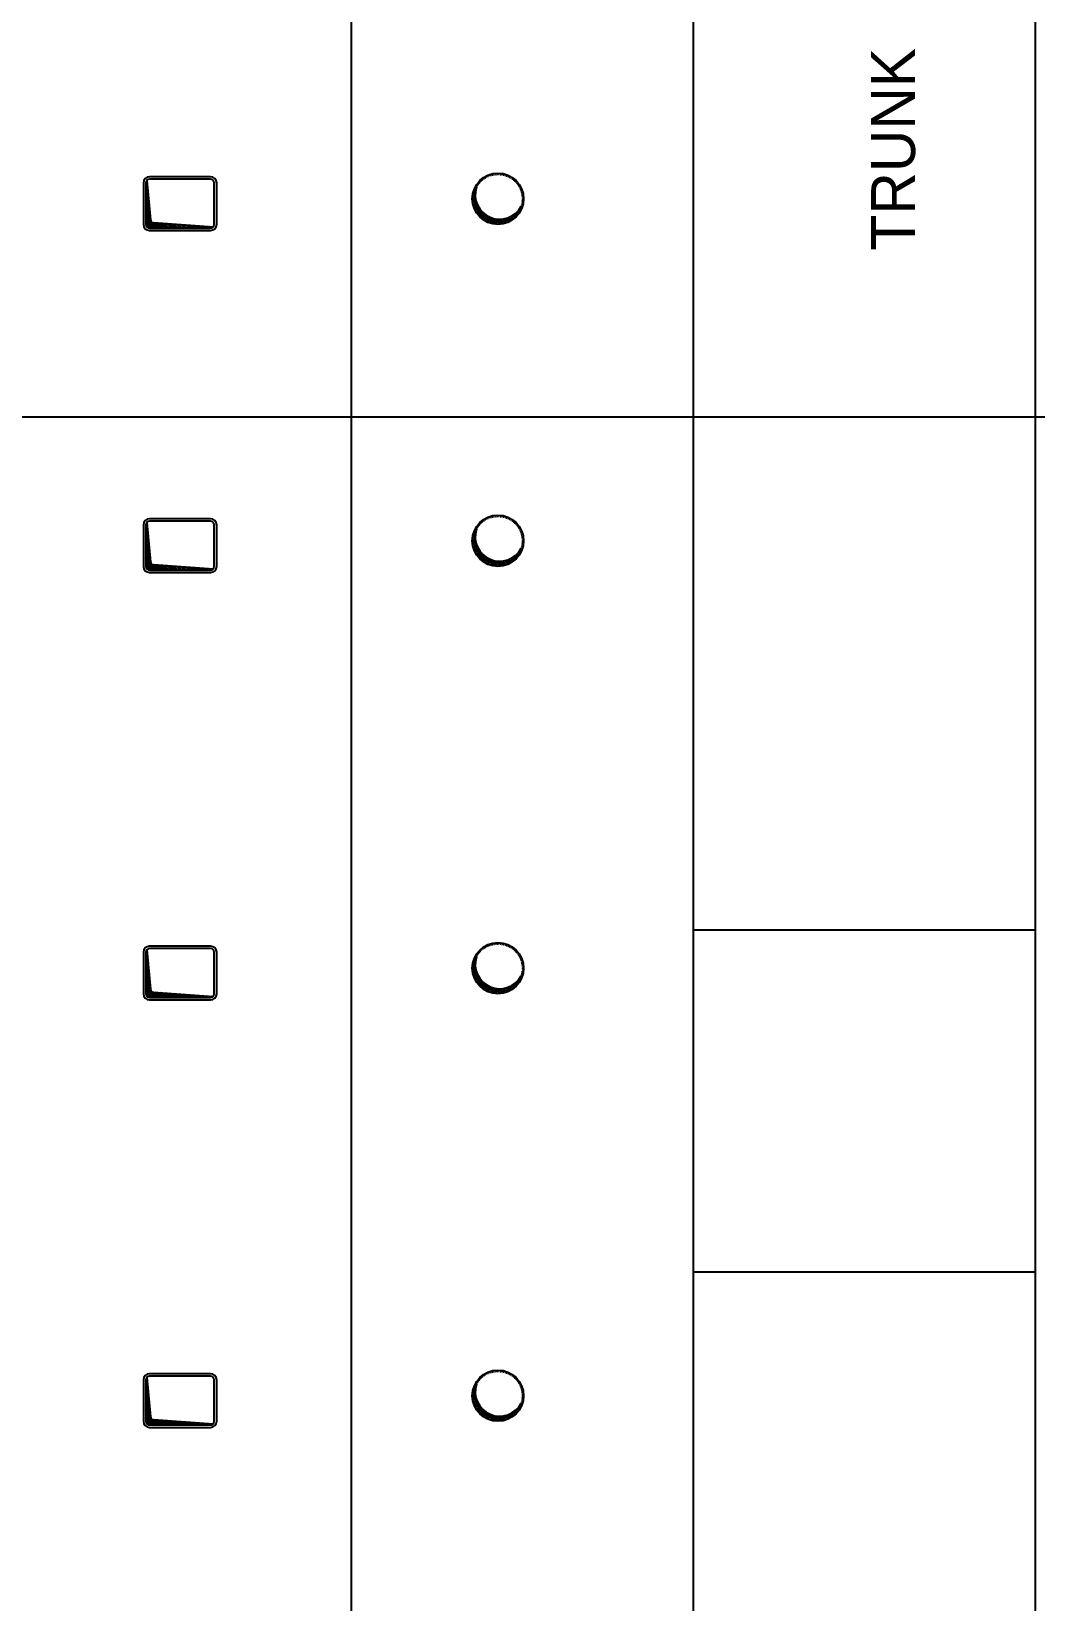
# Model space of a CAD drawing. Header units: millimetres. Extents: x 315178 to 535220, y 80241 to 421603.
# Drawn here: x 413908 to 422127, y 354946 to 367802 of the extents above; entities that cross this region are included whole.
import ezdxf

# ---------------------------------------------------------------- set-up
doc = ezdxf.new("R2010")
doc.units = ezdxf.units.MM
doc.linetypes.add('DASHDOT2', pattern=[12.7, 6.35, -3.175, 0, -3.175])
doc.linetypes.add('HIDDEN2', pattern=[4.7625, 3.175, -1.5875])
for name, color, linetype in [('DIB-013', 7, 'Continuous'), ('DIB-018', 6, 'Continuous'), ('EJES', 6, 'DASHDOT2'), ('OCU-035', 1, 'HIDDEN2'), ('TEX-018', 6, 'Continuous')]:
    doc.layers.add(name, color=color, linetype=linetype)

# ---------------------------------------------------------------- blocks, each defined once
blk = doc.blocks.new('*X190')
at = {"color": 0}
for p, q in [((195529, 549224), (195615, 549310)), ((195529, 549241), (195597, 549310)), ((195529, 549259), (195580, 549310)), ((195529, 549277), (195562, 549310)), ((195529, 549206), (195573, 549250)), ((195529, 549188), (195572, 549231)), ((195529, 549171), (195571, 549212)), ((195595, 549272), (195633, 549310)), ((195615, 549274), (195650, 549310)), ((195634, 549276), (195668, 549310)), ((195654, 549278), (195686, 549310)), ((195673, 549279), (195703, 549310)), ((195692, 549281), (195721, 549310)), ((195712, 549283), (195739, 549310)), ((195731, 549285), (195756, 549310)), ((195751, 549287), (195774, 549310)), ((195770, 549288), (195792, 549310)), ((195790, 549290), (195809, 549310)), ((195809, 549292), (195827, 549310)), ((195829, 549294), (195845, 549310)), ((195848, 549295), (195862, 549310)), ((195868, 549297), (195880, 549310)), ((195887, 549299), (195898, 549310)), ((195906, 549301), (195912, 549307)), ((195529, 549153), (195569, 549193)), ((195529, 549135), (195568, 549174)), ((195529, 549118), (195566, 549155)), ((195529, 549100), (195565, 549136)), ((195529, 549082), (195564, 549117)), ((195529, 549065), (195562, 549098)), ((195529, 549047), (195561, 549079)), ((195529, 549029), (195560, 549060)), ((195529, 549012), (195558, 549041)), ((195529, 548994), (195557, 549022)), ((195529, 548976), (195556, 549003)), ((195529, 548959), (195554, 548984)), ((195529, 548941), (195553, 548965)), ((195529, 548923), (195552, 548946)), ((195529, 548905), (195550, 548927)), ((195529, 548888), (195549, 548908)), ((195529, 548870), (195548, 548889)), ((195529, 548852), (195546, 548870)), ((195529, 548835), (195545, 548851)), ((195529, 548817), (195544, 548832)), ((195529, 548799), (195542, 548813)), ((195529, 548782), (195541, 548794)), ((195532, 548767), (195539, 548775))]:
    blk.add_line(p, q, dxfattribs=at)
blk = doc.blocks.new('*X191')
at = {"color": 0}
for p, q in [((186480, 543675), (186628, 543823)), ((186488, 543700), (186603, 543815)), ((186506, 543736), (186567, 543797)), ((186617, 543794), (186650, 543827)), ((186646, 543806), (186669, 543828)), ((186670, 543812), (186686, 543828)), ((186690, 543814), (186702, 543827)), ((186708, 543815), (186717, 543824)), ((186725, 543814), (186731, 543820)), ((186741, 543812), (186745, 543816)), ((186755, 543809), (186757, 543811)), ((186474, 543634), (186515, 543675)), ((186476, 543653), (186527, 543705)), ((186475, 543617), (186510, 543652)), ((186476, 543601), (186507, 543631)), ((186479, 543586), (186506, 543613)), ((186483, 543572), (186507, 543596)), ((186487, 543558), (186509, 543580)), ((186492, 543546), (186512, 543566)), ((186498, 543534), (186516, 543552)), ((186505, 543523), (186521, 543539)), ((186512, 543512), (186527, 543527)), ((186519, 543502), (186533, 543516)), ((186528, 543493), (186539, 543505)), ((186536, 543484), (186547, 543494)), ((186546, 543475), (186555, 543485)), ((186556, 543468), (186563, 543475)), ((186566, 543460), (186572, 543467)), ((186577, 543454), (186582, 543459)), ((186589, 543448), (186592, 543451)), ((186601, 543442), (186603, 543444))]:
    blk.add_line(p, q, dxfattribs=at)

msp = doc.modelspace()

# ---------------------------------------------------------------- linework, layer by layer
at = {"layer": 'DIB-013'}
for p, q in [((414853, 366582), (414883, 366259)), ((414906, 366236), (415397, 366201)), ((414853, 363782), (414883, 363459)), ((414906, 363436), (415397, 363401)), ((414853, 360282), (414883, 359959)), ((414906, 359936), (415397, 359901)), ((414853, 356782), (414883, 356459)), ((414906, 356436), (415397, 356401))]:
    msp.add_line(p, q, dxfattribs=at)
for centre, radius, start, end in [((417741, 366464), 200, 162.1469, 332.2076), ((414908, 366261), 25, 185.2217, 265.9419), ((417741, 363664), 200, 162.1469, 332.2076), ((414908, 363461), 25, 185.2217, 265.9419), ((417741, 360164), 200, 162.1469, 332.2076), ((414908, 359961), 25, 185.2217, 265.9419), ((417741, 356664), 200, 162.1469, 332.2076), ((414908, 356461), 25, 185.2217, 265.9419)]:
    msp.add_arc(centre, radius, start, end, dxfattribs=at)
at = {"layer": 'DIB-018'}
for p, q in [((414825, 366562), (414825, 366222)), ((414845, 366562), (414845, 366222)), ((415375, 366612), (414875, 366612)), ((415375, 366592), (414875, 366592)), ((415405, 366222), (415405, 366562)), ((415425, 366222), (415425, 366562)), ((414875, 366192), (415375, 366192)), ((414875, 366172), (415375, 366172)), ((414825, 363762), (414825, 363422)), ((414845, 363762), (414845, 363422)), ((415375, 363812), (414875, 363812)), ((415375, 363792), (414875, 363792)), ((415405, 363422), (415405, 363762)), ((415425, 363422), (415425, 363762)), ((414875, 363392), (415375, 363392)), ((414875, 363372), (415375, 363372)), ((414825, 360262), (414825, 359922)), ((414845, 360262), (414845, 359922)), ((415375, 360312), (414875, 360312)), ((415375, 360292), (414875, 360292)), ((415405, 359922), (415405, 360262)), ((415425, 359922), (415425, 360262)), ((414875, 359892), (415375, 359892)), ((414875, 359872), (415375, 359872)), ((414825, 356762), (414825, 356422)), ((414845, 356762), (414845, 356422)), ((415375, 356812), (414875, 356812)), ((415375, 356792), (414875, 356792)), ((415405, 356422), (415405, 356762)), ((415425, 356422), (415425, 356762)), ((414875, 356392), (415375, 356392)), ((414875, 356372), (415375, 356372))]:
    msp.add_line(p, q, dxfattribs=at)
for centre in [(417727, 366432), (417727, 363632), (417727, 360132), (417727, 356632)]:
    msp.add_circle(centre, 210, dxfattribs=at)
for centre, radius, start, end in [((414875, 366562), 50, 90, 180), ((414875, 366562), 30, 90, 180), ((415375, 366562), 50, 0, 90), ((415375, 366562), 30, 0, 90), ((414875, 366222), 50, 180, 270), ((414875, 366222), 30, 180, 270), ((415375, 366222), 30, 270, 0), ((415375, 366222), 50, 270, 0), ((414875, 363762), 50, 90, 180), ((414875, 363762), 30, 90, 180), ((415375, 363762), 50, 0, 90), ((415375, 363762), 30, 0, 90), ((414875, 363422), 50, 180, 270), ((414875, 363422), 30, 180, 270), ((415375, 363422), 50, 270, 0), ((415375, 363422), 30, 270, 0), ((414875, 360262), 50, 90, 180), ((414875, 360262), 30, 90, 180), ((415375, 360262), 50, 0, 90), ((415375, 360262), 30, 0, 90), ((414875, 359922), 50, 180, 270), ((414875, 359922), 30, 180, 270), ((415375, 359922), 50, 270, 0), ((415375, 359922), 30, 270, 0), ((414875, 356762), 50, 90, 180), ((414875, 356762), 30, 90, 180), ((415375, 356762), 50, 0, 90), ((415375, 356762), 30, 0, 90), ((414875, 356422), 50, 180, 270), ((414875, 356422), 30, 180, 270), ((415375, 356422), 50, 270, 0), ((415375, 356422), 30, 270, 0)]:
    msp.add_arc(centre, radius, start, end, dxfattribs=at)
at = {"layer": 'EJES'}
for centre in [(417727, 366432), (417727, 363632), (417727, 360132), (417727, 356632)]:
    msp.add_circle(centre, 200, dxfattribs=at)
at = {"layer": 'OCU-035'}
for p, q in [((416527, 354843), (416527, 374443)), ((419327, 352545), (419327, 374443)), ((422127, 327443), (422127, 374443)), ((428427, 364643), (410777, 364643)), ((422127, 360443), (419327, 360443)), ((422127, 357643), (419327, 357643))]:
    msp.add_line(p, q, dxfattribs=at)

# ---------------------------------------------------------------- block references
at = {"layer": 'DIB-013', "rotation": 90}
for name, p in [('*X190', (964155, 170663)), ('*X191', (961356, 179758)), ('*X190', (964155, 167863)), ('*X191', (961356, 176958)), ('*X190', (964155, 164363)), ('*X191', (961356, 173458)), ('*X190', (964155, 160863)), ('*X191', (961356, 169958))]:
    msp.add_blockref(name, p, dxfattribs=at)

# ---------------------------------------------------------------- texts
at = {"layer": 'TEX-018'}
msp.add_text('TRUNK', height=360, rotation=90, dxfattribs=at).set_placement((421141, 366008))

doc.saveas('drawing.dxf')
